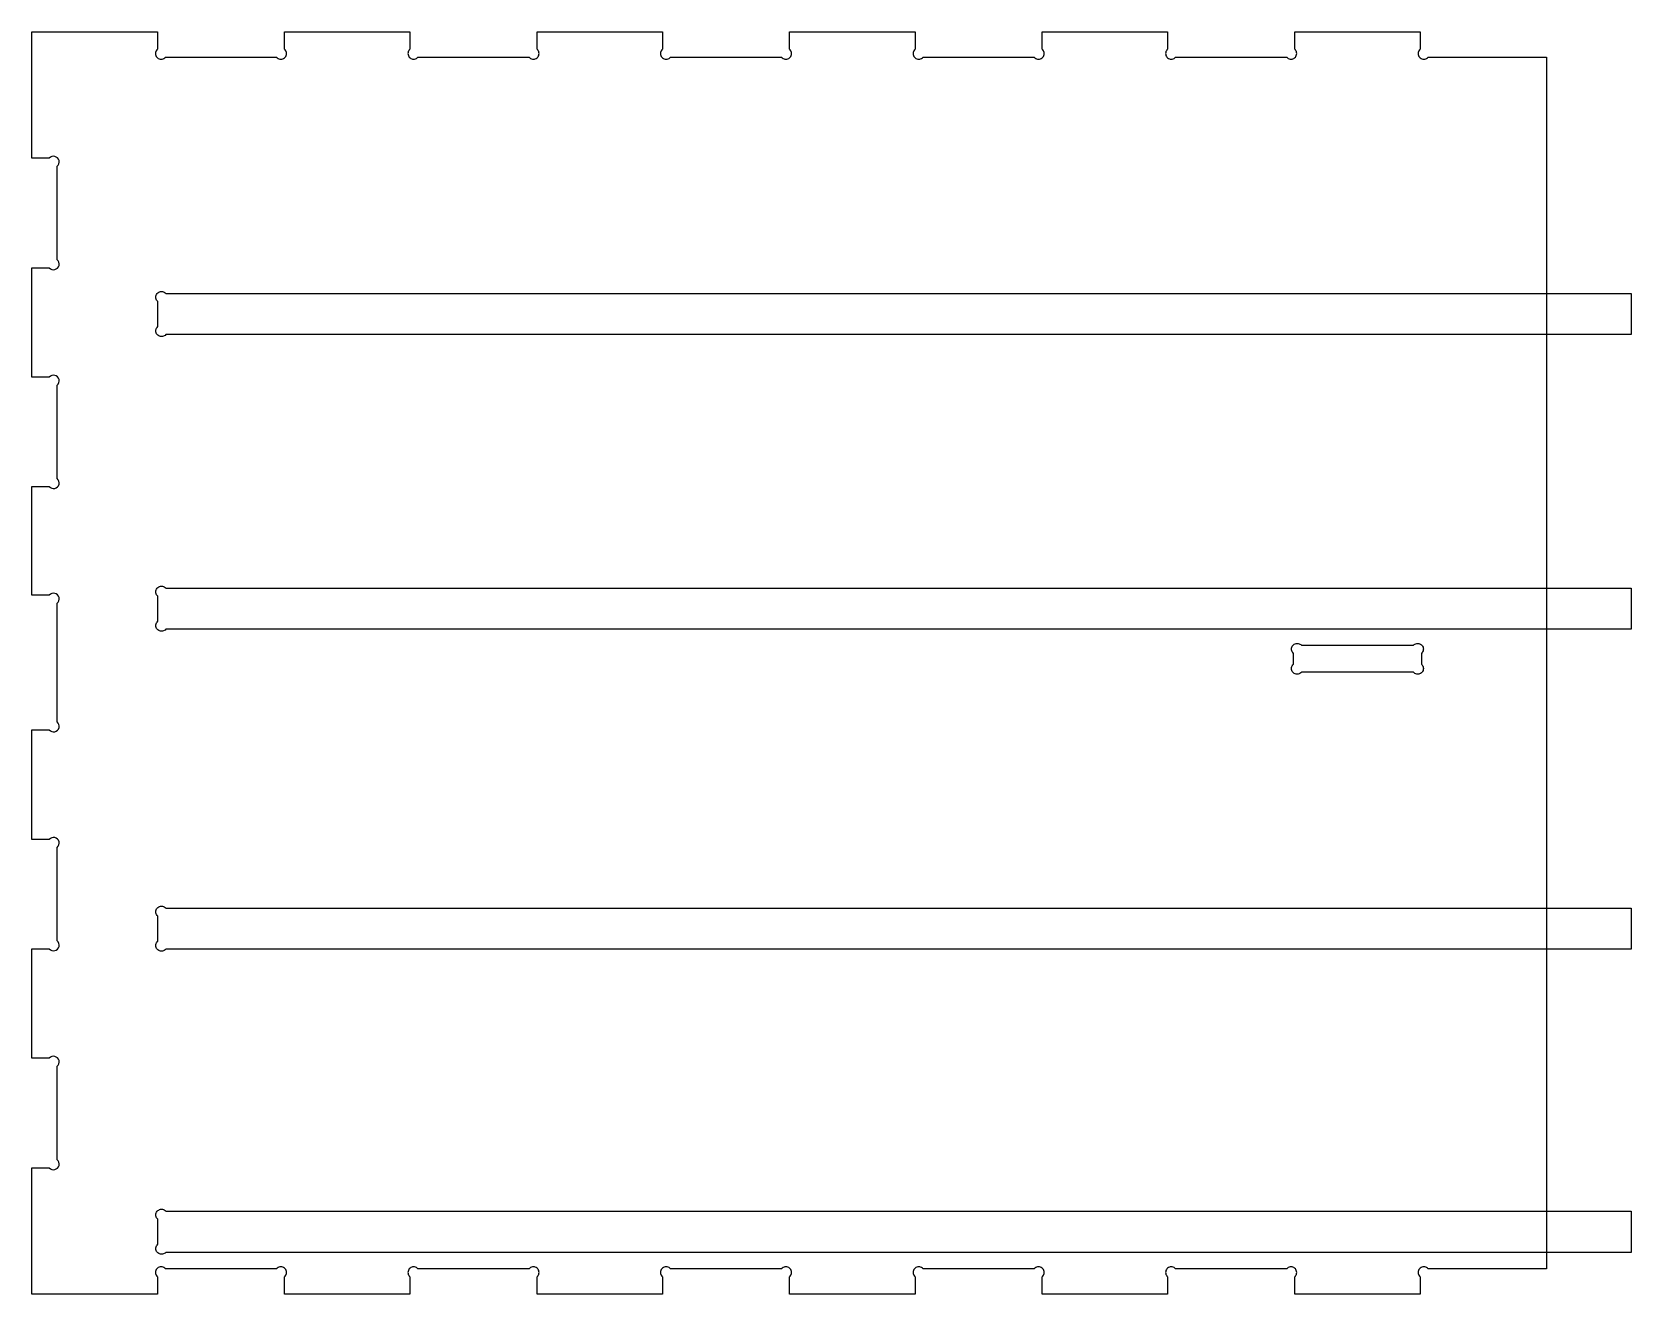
# Model space of a CAD drawing. Header units: millimetres. Extents: x 1657 to 2037, y 921 to 1221.
import ezdxf

# ---------------------------------------------------------------- set-up
doc = ezdxf.new("R2010")
doc.units = ezdxf.units.MM

msp = doc.modelspace()

# ---------------------------------------------------------------- linework, layer by layer
at = {"layer": 'CUT', "color": 4}
msp.add_lwpolyline([(1657.1016, 1191.0819), (1657.1016, 1221.0819), (1686.9016, 1221.0819), (1686.9016, 1216.9859), (1686.7396, 1216.8189), (1686.6076, 1216.6259), (1686.5116, 1216.4139), (1686.4536, 1216.1879), (1686.4356, 1215.9559), (1686.4576, 1215.7239), (1686.5186, 1215.4989), (1686.6176, 1215.2879), (1686.7516, 1215.0969), (1686.9166, 1214.9319), (1687.1076, 1214.7979), (1687.3186, 1214.6989), (1687.5436, 1214.6379), (1687.7756, 1214.6159), (1688.0076, 1214.6339), (1688.2336, 1214.6919), (1688.4456, 1214.7879), (1688.6386, 1214.9199), (1688.8056, 1215.0819), (1715.1976, 1215.0819), (1715.3646, 1214.9199), (1715.5576, 1214.7879), (1715.7696, 1214.6919), (1715.9956, 1214.6339), (1716.2276, 1214.6159), (1716.4596, 1214.6379), (1716.6846, 1214.6989), (1716.8956, 1214.7979), (1717.0866, 1214.9319), (1717.2516, 1215.0969), (1717.3856, 1215.2879), (1717.4846, 1215.4989), (1717.5456, 1215.7239), (1717.5676, 1215.9559), (1717.5496, 1216.1879), (1717.4916, 1216.4139), (1717.3956, 1216.6259), (1717.2636, 1216.8189), (1717.1016, 1216.9859), (1717.1016, 1221.0819), (1746.9016, 1221.0819), (1746.9016, 1216.9859), (1746.7396, 1216.8189), (1746.6076, 1216.6259), (1746.5116, 1216.4139), (1746.4536, 1216.1879), (1746.4356, 1215.9559), (1746.4576, 1215.7239), (1746.5186, 1215.4989), (1746.6176, 1215.2879), (1746.7516, 1215.0969), (1746.9166, 1214.9319), (1747.1076, 1214.7979), (1747.3186, 1214.6989), (1747.5436, 1214.6379), (1747.7756, 1214.6159), (1748.0076, 1214.6339), (1748.2336, 1214.6919), (1748.4456, 1214.7879), (1748.6386, 1214.9199), (1748.8056, 1215.0819), (1775.1976, 1215.0819), (1775.3646, 1214.9199), (1775.5576, 1214.7879), (1775.7696, 1214.6919), (1775.9956, 1214.6339), (1776.2276, 1214.6159), (1776.4596, 1214.6379), (1776.6846, 1214.6989), (1776.8956, 1214.7979), (1777.0866, 1214.9319), (1777.2516, 1215.0969), (1777.3856, 1215.2879), (1777.4846, 1215.4989), (1777.5456, 1215.7239), (1777.5676, 1215.9559), (1777.5496, 1216.1879), (1777.4916, 1216.4139), (1777.3956, 1216.6259), (1777.2636, 1216.8189), (1777.1016, 1216.9859), (1777.1016, 1221.0819), (1806.9016, 1221.0819), (1806.9016, 1216.9859), (1806.7396, 1216.8189), (1806.6076, 1216.6259), (1806.5116, 1216.4139), (1806.4536, 1216.1879), (1806.4356, 1215.9559), (1806.4576, 1215.7239), (1806.5186, 1215.4989), (1806.6176, 1215.2879), (1806.7516, 1215.0969), (1806.9166, 1214.9319), (1807.1076, 1214.7979), (1807.3186, 1214.6989), (1807.5436, 1214.6379), (1807.7756, 1214.6159), (1808.0076, 1214.6339), (1808.2336, 1214.6919), (1808.4456, 1214.7879), (1808.6386, 1214.9199), (1808.8056, 1215.0819), (1835.1976, 1215.0819), (1835.3646, 1214.9199), (1835.5576, 1214.7879), (1835.7696, 1214.6919), (1835.9956, 1214.6339), (1836.2276, 1214.6159), (1836.4596, 1214.6379), (1836.6846, 1214.6989), (1836.8956, 1214.7979), (1837.0866, 1214.9319), (1837.2516, 1215.0969), (1837.3856, 1215.2879), (1837.4846, 1215.4989), (1837.5456, 1215.7239), (1837.5676, 1215.9559), (1837.5496, 1216.1879), (1837.4916, 1216.4139), (1837.3956, 1216.6259), (1837.2636, 1216.8189), (1837.1016, 1216.9859), (1837.1016, 1221.0819), (1866.9016, 1221.0819), (1866.9016, 1216.9859), (1866.7396, 1216.8189), (1866.6076, 1216.6259), (1866.5116, 1216.4139), (1866.4536, 1216.1879), (1866.4356, 1215.9559), (1866.4576, 1215.7239), (1866.5186, 1215.4989), (1866.6176, 1215.2879), (1866.7516, 1215.0969), (1866.9166, 1214.9319), (1867.1076, 1214.7979), (1867.3186, 1214.6989), (1867.5436, 1214.6379), (1867.7756, 1214.6159), (1868.0076, 1214.6339), (1868.2336, 1214.6919), (1868.4456, 1214.7879), (1868.6386, 1214.9199), (1868.8056, 1215.0819), (1895.1976, 1215.0819), (1895.3646, 1214.9199), (1895.5576, 1214.7879), (1895.7696, 1214.6919), (1895.9956, 1214.6339), (1896.2276, 1214.6159), (1896.4596, 1214.6379), (1896.6846, 1214.6989), (1896.8956, 1214.7979), (1897.0866, 1214.9319), (1897.2516, 1215.0969), (1897.3856, 1215.2879), (1897.4846, 1215.4989), (1897.5456, 1215.7239), (1897.5676, 1215.9559), (1897.5496, 1216.1879), (1897.4916, 1216.4139), (1897.3956, 1216.6259), (1897.2636, 1216.8189), (1897.1016, 1216.9859), (1897.1016, 1221.0819), (1926.9016, 1221.0819), (1926.9016, 1216.9859), (1926.7396, 1216.8189), (1926.6076, 1216.6259), (1926.5116, 1216.4139), (1926.4536, 1216.1879), (1926.4356, 1215.9559), (1926.4576, 1215.7239), (1926.5186, 1215.4989), (1926.6176, 1215.2879), (1926.7516, 1215.0969), (1926.9166, 1214.9319), (1927.1076, 1214.7979), (1927.3186, 1214.6989), (1927.5436, 1214.6379), (1927.7756, 1214.6159), (1928.0076, 1214.6339), (1928.2336, 1214.6919), (1928.4456, 1214.7879), (1928.6386, 1214.9199), (1928.8056, 1215.0819), (1955.1976, 1215.0819), (1955.3646, 1214.9199), (1955.5576, 1214.7879), (1955.7696, 1214.6919), (1955.9956, 1214.6339), (1956.2276, 1214.6159), (1956.4596, 1214.6379), (1956.6846, 1214.6989), (1956.8956, 1214.7979), (1957.0866, 1214.9319), (1957.2516, 1215.0969), (1957.3856, 1215.2879), (1957.4846, 1215.4989), (1957.5456, 1215.7239), (1957.5676, 1215.9559), (1957.5496, 1216.1879), (1957.4916, 1216.4139), (1957.3956, 1216.6259), (1957.2636, 1216.8189), (1957.1016, 1216.9859), (1957.1016, 1221.0819), (1986.9016, 1221.0819), (1986.9016, 1216.9859), (1986.7396, 1216.8189), (1986.6076, 1216.6259), (1986.5116, 1216.4139), (1986.4536, 1216.1879), (1986.4356, 1215.9559), (1986.4576, 1215.7239), (1986.5186, 1215.4989), (1986.6176, 1215.2879), (1986.7516, 1215.0969), (1986.9166, 1214.9319), (1987.1076, 1214.7979), (1987.3186, 1214.6989), (1987.5436, 1214.6379), (1987.7756, 1214.6159), (1988.0076, 1214.6339), (1988.2336, 1214.6919), (1988.4456, 1214.7879), (1988.6386, 1214.9199), (1988.8056, 1215.0819), (2016.9016, 1215.0819), (2016.9016, 927.2819), (1988.8056, 927.2819), (1988.6386, 927.4439), (1988.4456, 927.5759), (1988.2336, 927.6719), (1988.0076, 927.7299), (1987.7756, 927.7479), (1987.5436, 927.7259), (1987.3186, 927.6649), (1987.1076, 927.5659), (1986.9166, 927.4319), (1986.7516, 927.2669), (1986.6176, 927.0759), (1986.5186, 926.8649), (1986.4576, 926.6399), (1986.4356, 926.4079), (1986.4536, 926.1759), (1986.5116, 925.9499), (1986.6076, 925.7379), (1986.7396, 925.5449), (1986.9016, 925.3779), (1986.9016, 921.2819), (1957.1016, 921.2819), (1957.1016, 925.3779), (1957.2636, 925.5449), (1957.3956, 925.7379), (1957.4916, 925.9499), (1957.5496, 926.1759), (1957.5676, 926.4079), (1957.5456, 926.6399), (1957.4846, 926.8649), (1957.3856, 927.0759), (1957.2516, 927.2669), (1957.0866, 927.4319), (1956.8956, 927.5659), (1956.6846, 927.6649), (1956.4596, 927.7259), (1956.2276, 927.7479), (1955.9956, 927.7299), (1955.7696, 927.6719), (1955.5576, 927.5759), (1955.3646, 927.4439), (1955.1976, 927.2819), (1928.8056, 927.2819), (1928.6386, 927.4439), (1928.4456, 927.5759), (1928.2336, 927.6719), (1928.0076, 927.7299), (1927.7756, 927.7479), (1927.5436, 927.7259), (1927.3186, 927.6649), (1927.1076, 927.5659), (1926.9166, 927.4319), (1926.7516, 927.2669), (1926.6176, 927.0759), (1926.5186, 926.8649), (1926.4576, 926.6399), (1926.4356, 926.4079), (1926.4536, 926.1759), (1926.5116, 925.9499), (1926.6076, 925.7379), (1926.7396, 925.5449), (1926.9016, 925.3779), (1926.9016, 921.2819), (1897.1016, 921.2819), (1897.1016, 925.3779), (1897.2636, 925.5449), (1897.3956, 925.7379), (1897.4916, 925.9499), (1897.5496, 926.1759), (1897.5676, 926.4079), (1897.5456, 926.6399), (1897.4846, 926.8649), (1897.3856, 927.0759), (1897.2516, 927.2669), (1897.0866, 927.4319), (1896.8956, 927.5659), (1896.6846, 927.6649), (1896.4596, 927.7259), (1896.2276, 927.7479), (1895.9956, 927.7299), (1895.7696, 927.6719), (1895.5576, 927.5759), (1895.3646, 927.4439), (1895.1976, 927.2819), (1868.8056, 927.2819), (1868.6386, 927.4439), (1868.4456, 927.5759), (1868.2336, 927.6719), (1868.0076, 927.7299), (1867.7756, 927.7479), (1867.5436, 927.7259), (1867.3186, 927.6649), (1867.1076, 927.5659), (1866.9166, 927.4319), (1866.7516, 927.2669), (1866.6176, 927.0759), (1866.5186, 926.8649), (1866.4576, 926.6399), (1866.4356, 926.4079), (1866.4536, 926.1759), (1866.5116, 925.9499), (1866.6076, 925.7379), (1866.7396, 925.5449), (1866.9016, 925.3779), (1866.9016, 921.2819), (1837.1016, 921.2819), (1837.1016, 925.3779), (1837.2636, 925.5449), (1837.3956, 925.7379), (1837.4916, 925.9499), (1837.5496, 926.1759), (1837.5676, 926.4079), (1837.5456, 926.6399), (1837.4846, 926.8649), (1837.3856, 927.0759), (1837.2516, 927.2669), (1837.0866, 927.4319), (1836.8956, 927.5659), (1836.6846, 927.6649), (1836.4596, 927.7259), (1836.2276, 927.7479), (1835.9956, 927.7299), (1835.7696, 927.6719), (1835.5576, 927.5759), (1835.3646, 927.4439), (1835.1976, 927.2819), (1808.8056, 927.2819), (1808.6386, 927.4439), (1808.4456, 927.5759), (1808.2336, 927.6719), (1808.0076, 927.7299), (1807.7756, 927.7479), (1807.5436, 927.7259), (1807.3186, 927.6649), (1807.1076, 927.5659), (1806.9166, 927.4319), (1806.7516, 927.2669), (1806.6176, 927.0759), (1806.5186, 926.8649), (1806.4576, 926.6399), (1806.4356, 926.4079), (1806.4536, 926.1759), (1806.5116, 925.9499), (1806.6076, 925.7379), (1806.7396, 925.5449), (1806.9016, 925.3779), (1806.9016, 921.2819), (1777.1016, 921.2819), (1777.1016, 925.3779), (1777.2636, 925.5449), (1777.3956, 925.7379), (1777.4916, 925.9499), (1777.5496, 926.1759), (1777.5676, 926.4079), (1777.5456, 926.6399), (1777.4846, 926.8649), (1777.3856, 927.0759), (1777.2516, 927.2669), (1777.0866, 927.4319), (1776.8956, 927.5659), (1776.6846, 927.6649), (1776.4596, 927.7259), (1776.2276, 927.7479), (1775.9956, 927.7299), (1775.7696, 927.6719), (1775.5576, 927.5759), (1775.3646, 927.4439), (1775.1976, 927.2819), (1748.8056, 927.2819), (1748.6386, 927.4439), (1748.4456, 927.5759), (1748.2336, 927.6719), (1748.0076, 927.7299), (1747.7756, 927.7479), (1747.5436, 927.7259), (1747.3186, 927.6649), (1747.1076, 927.5659), (1746.9166, 927.4319), (1746.7516, 927.2669), (1746.6176, 927.0759), (1746.5186, 926.8649), (1746.4576, 926.6399), (1746.4356, 926.4079), (1746.4536, 926.1759), (1746.5116, 925.9499), (1746.6076, 925.7379), (1746.7396, 925.5449), (1746.9016, 925.3779), (1746.9016, 921.2819), (1717.1016, 921.2819), (1717.1016, 925.3779), (1717.2636, 925.5449), (1717.3956, 925.7379), (1717.4916, 925.9499), (1717.5496, 926.1759), (1717.5676, 926.4079), (1717.5456, 926.6399), (1717.4846, 926.8649), (1717.3856, 927.0759), (1717.2516, 927.2669), (1717.0866, 927.4319), (1716.8956, 927.5659), (1716.6846, 927.6649), (1716.4596, 927.7259), (1716.2276, 927.7479), (1715.9956, 927.7299), (1715.7696, 927.6719), (1715.5576, 927.5759), (1715.3646, 927.4439), (1715.1976, 927.2819), (1688.8056, 927.2819), (1688.6386, 927.4439), (1688.4456, 927.5759), (1688.2336, 927.6719), (1688.0076, 927.7299), (1687.7756, 927.7479), (1687.5436, 927.7259), (1687.3186, 927.6649), (1687.1076, 927.5659), (1686.9166, 927.4319), (1686.7516, 927.2669), (1686.6176, 927.0759), (1686.5186, 926.8649), (1686.4576, 926.6399), (1686.4356, 926.4079), (1686.4536, 926.1759), (1686.5116, 925.9499), (1686.6076, 925.7379), (1686.7396, 925.5449), (1686.9016, 925.3779), (1686.9016, 921.2819), (1657.1016, 921.2819), (1657.1016, 951.2819), (1661.1976, 951.2819, 1.074656), (1663.1016, 953.1859), (1663.1016, 975.3779, 1.073432), (1661.1943, 977.2819), (1657.1016, 977.2819), (1657.1016, 1003.2819), (1661.1976, 1003.2819, 1.074656), (1663.1016, 1005.1859), (1663.1016, 1027.3779, 1.073432), (1661.1943, 1029.2819), (1657.1016, 1029.2819), (1657.1016, 1055.2819), (1661.1976, 1055.2819, 1.074656), (1663.1016, 1057.1859), (1663.1016, 1085.3779, 1.074591), (1661.1943, 1087.2819), (1657.1016, 1087.2819), (1657.1016, 1113.0819), (1661.1976, 1113.0819, 1.074656), (1663.1016, 1114.9859), (1663.1016, 1137.1779, 1.073432), (1661.1943, 1139.0819), (1657.1016, 1139.0819), (1657.1016, 1165.0819), (1661.1976, 1165.0819, 1.074656), (1663.1016, 1166.9859), (1663.1016, 1189.1779, 1.073432), (1661.1943, 1191.0819)], format="xyb", close=True, dxfattribs=at)
msp.add_lwpolyline([(1956.8016, 1070.8859), (1956.8016, 1073.4779), (1956.6386, 1073.6449), (1956.5076, 1073.8379), (1956.4116, 1074.0509), (1956.3536, 1074.2759), (1956.3346, 1074.5089), (1956.3566, 1074.7409), (1956.4186, 1074.9659), (1956.5176, 1075.1769), (1956.6516, 1075.3669), (1956.8166, 1075.5319), (1957.0066, 1075.6659), (1957.2176, 1075.7649), (1957.4426, 1075.8269), (1957.6746, 1075.8489), (1957.9076, 1075.8299), (1958.1326, 1075.7719), (1958.3456, 1075.6759), (1958.5386, 1075.5449), (1958.7056, 1075.3819), (1985.2976, 1075.3819), (1985.4646, 1075.5449), (1985.6576, 1075.6759), (1985.8706, 1075.7719), (1986.0956, 1075.8299), (1986.3286, 1075.8489), (1986.5606, 1075.8269), (1986.7856, 1075.7649), (1986.9966, 1075.6659), (1987.1866, 1075.5319), (1987.3516, 1075.3669), (1987.4856, 1075.1769), (1987.5846, 1074.9659), (1987.6466, 1074.7409), (1987.6686, 1074.5089), (1987.6496, 1074.2759), (1987.5916, 1074.0509), (1987.4956, 1073.8379), (1987.3646, 1073.6449), (1987.2026, 1073.4779), (1987.2026, 1070.8859), (1987.3646, 1070.7189), (1987.4956, 1070.5259), (1987.5916, 1070.3129), (1987.6496, 1070.0879), (1987.6686, 1069.8549), (1987.6466, 1069.6229), (1987.5846, 1069.3979), (1987.4856, 1069.1869), (1987.3516, 1068.9969), (1987.1866, 1068.8319), (1986.9966, 1068.6979), (1986.7856, 1068.5989), (1986.5606, 1068.5369), (1986.3286, 1068.5149), (1986.0956, 1068.5339), (1985.8706, 1068.5919), (1985.6576, 1068.6879), (1985.4646, 1068.8189), (1985.2976, 1068.9819), (1958.7056, 1068.9819), (1958.5386, 1068.8189), (1958.3456, 1068.6879), (1958.1326, 1068.5919), (1957.9076, 1068.5339), (1957.6746, 1068.5149), (1957.4426, 1068.5369), (1957.2176, 1068.5989), (1957.0066, 1068.6979), (1956.8166, 1068.8319), (1956.6516, 1068.9969), (1956.5176, 1069.1869), (1956.4186, 1069.3979), (1956.3566, 1069.6229), (1956.3346, 1069.8549), (1956.3536, 1070.0879), (1956.4116, 1070.3129), (1956.5076, 1070.5259), (1956.6386, 1070.7189)], close=True, dxfattribs=at)
at = {"layer": 'POCKET', "color": 2}
for points in [[(1687.0016, 1151.0859), (1687.0016, 1157.0509), (1686.8396, 1157.2179), (1686.7076, 1157.4109), (1686.6116, 1157.6229), (1686.5536, 1157.8489), (1686.5356, 1158.0809), (1686.5576, 1158.3129), (1686.6186, 1158.5379), (1686.7176, 1158.7489), (1686.8516, 1158.9399), (1687.0166, 1159.1049), (1687.2076, 1159.2389), (1687.4186, 1159.3379), (1687.6436, 1159.3989), (1687.8756, 1159.4209), (1688.1076, 1159.4029), (1688.3336, 1159.3449), (1688.5456, 1159.2489), (1688.7386, 1159.1169), (1688.9056, 1158.9549), (2037.0016, 1158.9549), (2037.0016, 1149.1819), (1688.9056, 1149.1819), (1688.7386, 1149.0199), (1688.5456, 1148.8879), (1688.3336, 1148.7919), (1688.1076, 1148.7339), (1687.8756, 1148.7159), (1687.6436, 1148.7379), (1687.4186, 1148.7989), (1687.2076, 1148.8979), (1687.0166, 1149.0319), (1686.8516, 1149.1969), (1686.7176, 1149.3879), (1686.6186, 1149.5989), (1686.5576, 1149.8239), (1686.5356, 1150.0559), (1686.5536, 1150.2879), (1686.6116, 1150.5139), (1686.7076, 1150.7259), (1686.8396, 1150.9189)], [(1687.0016, 1081.0859), (1687.0016, 1087.0509), (1686.8396, 1087.2179), (1686.7076, 1087.4109), (1686.6116, 1087.6229), (1686.5536, 1087.8489), (1686.5356, 1088.0809), (1686.5576, 1088.3129), (1686.6186, 1088.5379), (1686.7176, 1088.7489), (1686.8516, 1088.9399), (1687.0166, 1089.1049), (1687.2076, 1089.2389), (1687.4186, 1089.3379), (1687.6436, 1089.3989), (1687.8756, 1089.4209), (1688.1076, 1089.4029), (1688.3336, 1089.3449), (1688.5456, 1089.2489), (1688.7386, 1089.1169), (1688.9056, 1088.9549), (2037.0016, 1088.9549), (2037.0016, 1079.1819), (1688.9056, 1079.1819), (1688.7386, 1079.0199), (1688.5456, 1078.8879), (1688.3336, 1078.7919), (1688.1076, 1078.7339), (1687.8756, 1078.7159), (1687.6436, 1078.7379), (1687.4186, 1078.7989), (1687.2076, 1078.8979), (1687.0166, 1079.0319), (1686.8516, 1079.1969), (1686.7176, 1079.3879), (1686.6186, 1079.5989), (1686.5576, 1079.8239), (1686.5356, 1080.0559), (1686.5536, 1080.2879), (1686.6116, 1080.5139), (1686.7076, 1080.7259), (1686.8396, 1080.9189)], [(1687.0016, 1005.0859), (1687.0016, 1011.0509), (1686.8396, 1011.2179), (1686.7076, 1011.4109), (1686.6116, 1011.6229), (1686.5536, 1011.8489), (1686.5356, 1012.0809), (1686.5576, 1012.3129), (1686.6186, 1012.5379), (1686.7176, 1012.7489), (1686.8516, 1012.9399), (1687.0166, 1013.1049), (1687.2076, 1013.2389), (1687.4186, 1013.3379), (1687.6436, 1013.3989), (1687.8756, 1013.4209), (1688.1076, 1013.4029), (1688.3336, 1013.3449), (1688.5456, 1013.2489), (1688.7386, 1013.1169), (1688.9056, 1012.9549), (2037.0016, 1012.9549), (2037.0016, 1003.1819), (1688.9056, 1003.1819), (1688.7386, 1003.0199), (1688.5456, 1002.8879), (1688.3336, 1002.7919), (1688.1076, 1002.7339), (1687.8756, 1002.7159), (1687.6436, 1002.7379), (1687.4186, 1002.7989), (1687.2076, 1002.8979), (1687.0166, 1003.0319), (1686.8516, 1003.1969), (1686.7176, 1003.3879), (1686.6186, 1003.5989), (1686.5576, 1003.8239), (1686.5356, 1004.0559), (1686.5536, 1004.2879), (1686.6116, 1004.5139), (1686.7076, 1004.7259), (1686.8396, 1004.9189)], [(1687.0016, 933.0859), (1687.0016, 939.0509), (1686.8396, 939.2179), (1686.7076, 939.4109), (1686.6116, 939.6229), (1686.5536, 939.8489), (1686.5356, 940.0809), (1686.5576, 940.3129), (1686.6186, 940.5379), (1686.7176, 940.7489), (1686.8516, 940.9399), (1687.0166, 941.1049), (1687.2076, 941.2389), (1687.4186, 941.3379), (1687.6436, 941.3989), (1687.8756, 941.4209), (1688.1076, 941.4029), (1688.3336, 941.3449), (1688.5456, 941.2489), (1688.7386, 941.1169), (1688.9056, 940.9549), (2037.0016, 940.9549), (2037.0016, 931.1819), (1688.9056, 931.1819), (1688.7386, 931.0199), (1688.5456, 930.8879), (1688.3336, 930.7919), (1688.1076, 930.7339), (1687.8756, 930.7159), (1687.6436, 930.7379), (1687.4186, 930.7989), (1687.2076, 930.8979), (1687.0166, 931.0319), (1686.8516, 931.1969), (1686.7176, 931.3879), (1686.6186, 931.5989), (1686.5576, 931.8239), (1686.5356, 932.0559), (1686.5536, 932.2879), (1686.6116, 932.5139), (1686.7076, 932.7259), (1686.8396, 932.9189)]]:
    msp.add_lwpolyline(points, close=True, dxfattribs=at)

doc.saveas('drawing.dxf')
